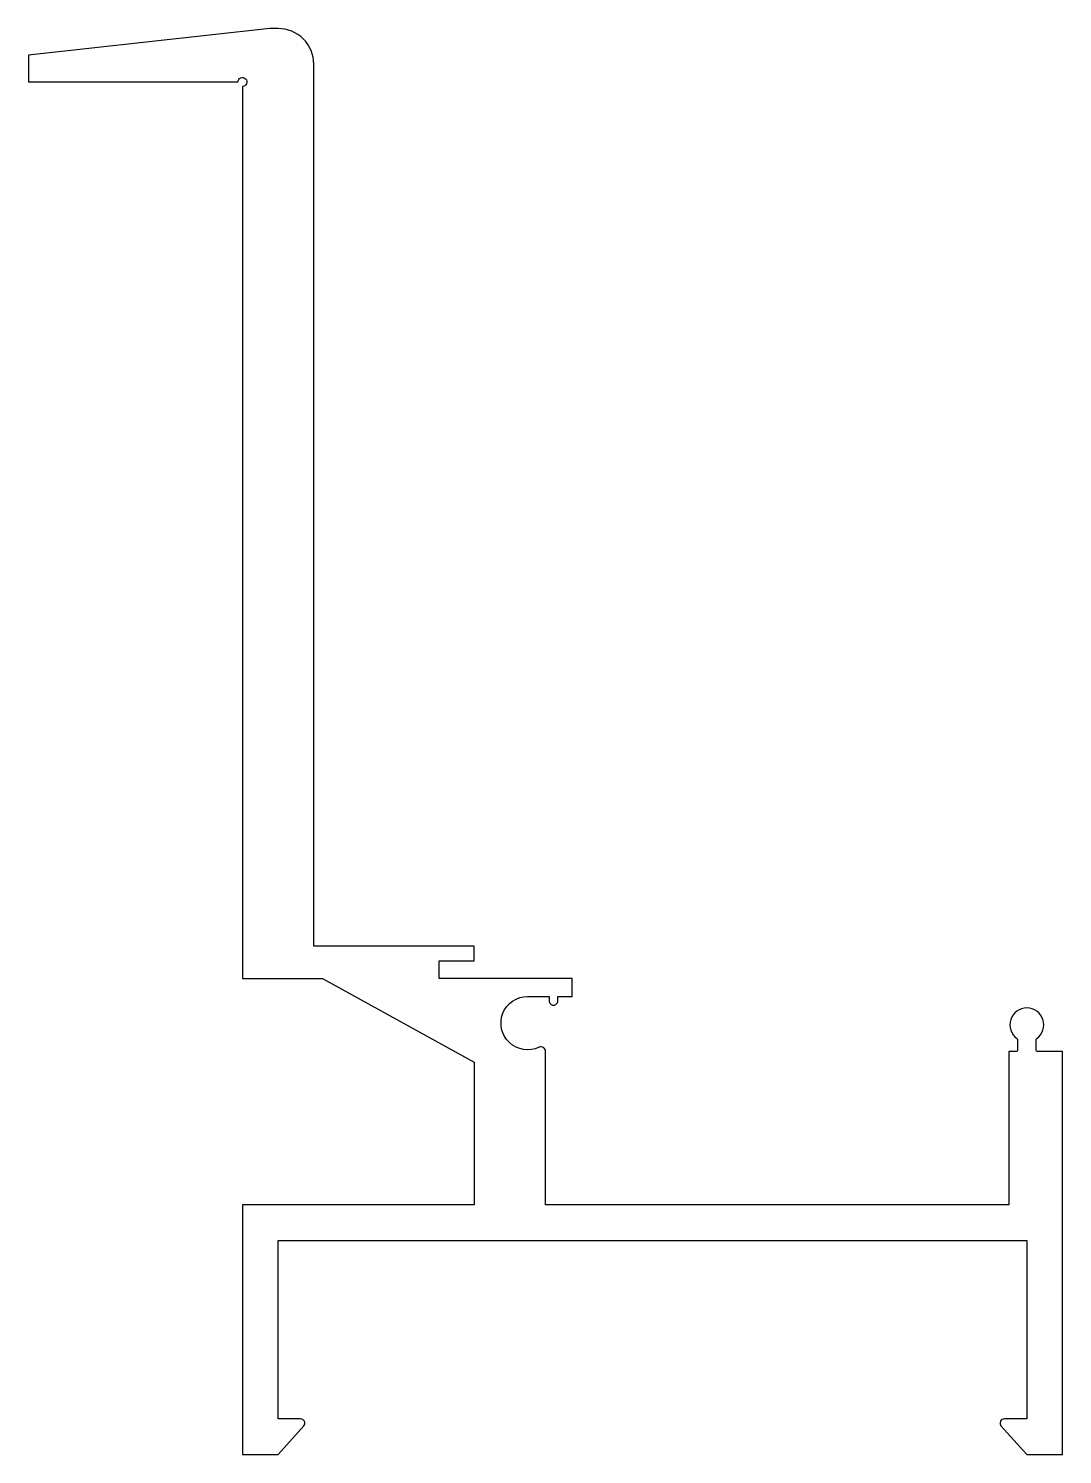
# Model space of a CAD drawing. Extents: x 959.5 to 1017.5, y -56 to 24.
import ezdxf

# ---------------------------------------------------------------- set-up
doc = ezdxf.new("R2010")
doc.units = 0
doc.header["$LTSCALE"] = 15
doc.layers.get('0').update_dxf_attribs({"linetype": 'CONTINUOUS'})

msp = doc.modelspace()

# ---------------------------------------------------------------- linework, layer by layer
msp.add_lwpolyline([(984.475, -34.002), (984.475, -42.004), (971.475, -42.004), (971.475, -56.004), (973.475, -56.004), (974.925, -54.404, 0.618819), (974.725, -54.004), (973.475, -54.004), (973.475, -44.004), (1015.475, -44.004), (1015.475, -54.004), (1014.225, -54.004, 0.618819), (1014.026, -54.404), (1015.475, -56.004), (1017.475, -56.004), (1017.475, -33.403), (1016.091, -33.403, -0.414214), (1015.991, -33.303), (1015.991, -32.753, -0.240436), (1016.033, -32.672, 3.084778), (1014.918, -32.672, -0.240436), (1014.959, -32.753), (1014.959, -33.303, -0.414214), (1014.859, -33.403), (1014.475, -33.403), (1014.475, -42.004), (988.475, -42.004), (988.475, -33.385, 0.55076), (988.118, -33.159, -1.250181), (987.475, -30.304), (988.675, -30.304), (988.675, -30.554, 0.414214), (988.925, -30.804), (988.925, -30.804, 0.414214), (989.175, -30.554), (989.175, -30.304), (989.975, -30.304), (989.975, -29.304), (982.517, -29.304), (982.517, -28.304), (984.475, -28.304), (984.475, -27.479), (975.475, -27.479), (975.475, 21.996, 0.414214), (973.475, 23.996), (973.017, 23.996), (959.475, 22.496), (959.475, 20.996), (971.225, 20.996, -2.414214), (971.475, 20.746), (971.475, -29.304), (975.975, -29.304)], format="xyb", close=True)

doc.saveas('drawing.dxf')
